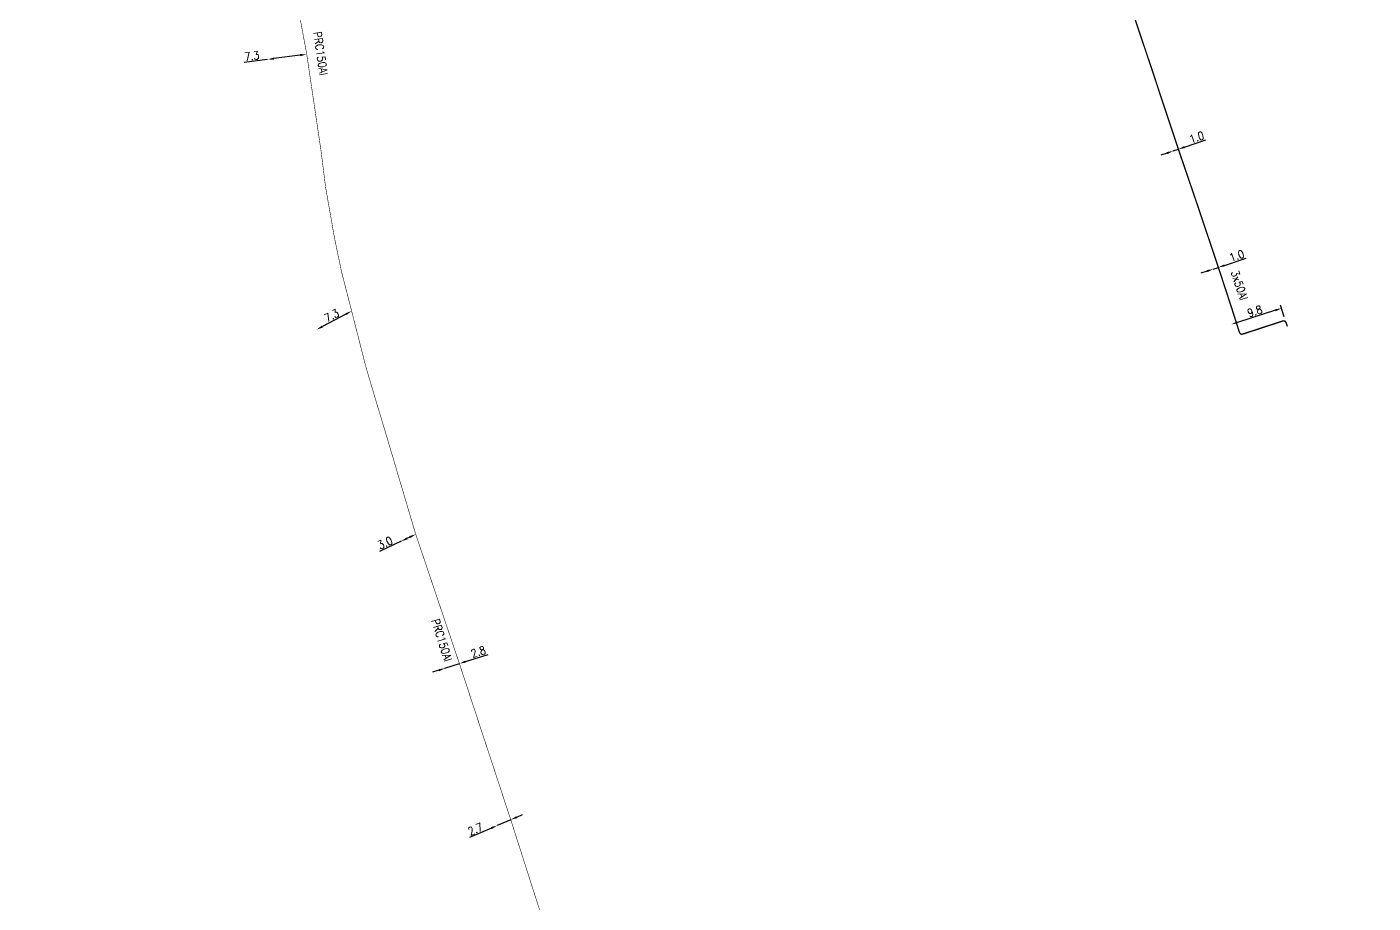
# Model space of a CAD drawing. Header units: millimetres. Extents: x 164000 to 164746, y 152000 to 152990.
# Drawn here: x 164303.8 to 164552.3, y 152328.6 to 152490.4 of the extents above; entities that cross this region are included whole.
import ezdxf
from ezdxf.enums import TextEntityAlignment as Align

# ---------------------------------------------------------------- set-up
doc = ezdxf.new("R2010")
doc.units = ezdxf.units.MM
doc.header["$PDMODE"] = 34
doc.layers.get('Defpoints').update_dxf_attribs({"linetype": 'CONTINUOUS'})
doc.layers.add('M_120', color=5, linetype='M_ST_13')
doc.styles.get("Standard").update_dxf_attribs({"font": 'romans.shx', "width": 0.85})
doc.linetypes.add('M_ST_13', pattern='A,5,-0.3,["oo",Standard,S=1.5,R=0,X=0,Y=-0.5],-3', length=8.3)
doc.dimstyles.get("Standard").update_dxf_attribs({"dimtxt": 1.5, "dimasz": 1.2, "dimexe": 0.625, "dimexo": 0.625, "dimgap": 0.25, "dimtad": 1, "dimdec": 1, "dimzin": 0, "dimdsep": 46, "dimtxsty": 'Standard', "dimcen": -0.5, "dimadec": 0, "dimazin": 0, "dimtfac": 1, "dimtdec": 1, "dimtmove": 0, "dimatfit": 3, "dimfxl": 0, "dimtolj": 1, "dimtzin": 0, "dimarcsym": 0})

# ---------------------------------------------------------------- blocks, each defined once
blk = doc.blocks.new('*D123')
at = {"layer": 'Defpoints', "color": 0, "linetype": 'Continuous', "transparency": 16777216}
for p in [(164526.14, 152435.45), (164526.14, 152435.45), (164536.12, 152436.22)]:
    blk.add_point(p, dxfattribs=at)
at = {"layer": 'M_120', "color": 0, "linetype": 'Continuous', "lineweight": -2, "transparency": 16777216}
for p, q in [((164534.28, 152438.05), (164527.28, 152435.81)), ((164535.93, 152436.82), (164535.23, 152439.01))]:
    blk.add_line(p, q, dxfattribs=at)
at = {"layer": 'M_120', "color": 0, "linetype": 'Continuous', "transparency": 16777216}
for points in [[(164534.22, 152438.24), (164534.34, 152437.86), (164535.42, 152438.41)], [(164527.22, 152436), (164527.34, 152435.62), (164526.14, 152435.45)]]:
    blk.add_solid(points, dxfattribs=at)
at = {"layer": 'M_120', "color": 0, "linetype": 'Continuous', "transparency": 16777216, "insert": (164530.48, 152437.88), "char_height": 1.5, "attachment_point": 5, "rotation": 17.7116}
blk.add_mtext('\\A1;9.8', dxfattribs=at)
blk = doc.blocks.new('*D124')
at = {"layer": 'Defpoints', "color": 0, "linetype": 'Continuous', "transparency": 16777216}
for p in [(164522.82, 152445.65), (164522.82, 152445.65), (164523.77, 152445.96)]:
    blk.add_point(p, dxfattribs=at)
at = {"layer": 'M_120', "color": 0, "linetype": 'Continuous', "lineweight": -2, "transparency": 16777216}
for p, q in [((164524.91, 152446.34), (164528.89, 152447.64)), ((164521.68, 152445.28), (164520.54, 152444.91)), ((164522.63, 152446.25), (164522.63, 152446.25)), ((164522.82, 152445.65), (164523.77, 152445.96))]:
    blk.add_line(p, q, dxfattribs=at)
at = {"layer": 'M_120', "color": 0, "linetype": 'Continuous', "transparency": 16777216}
for points in [[(164521.62, 152445.47), (164521.74, 152445.09), (164522.82, 152445.65)], [(164524.85, 152446.53), (164524.97, 152446.15), (164523.77, 152445.96)]]:
    blk.add_solid(points, dxfattribs=at)
at = {"layer": 'M_120', "color": 0, "linetype": 'Continuous', "transparency": 16777216, "insert": (164527.16, 152448.12), "char_height": 1.5, "attachment_point": 5, "rotation": 18.0899}
blk.add_mtext('\\A1;1.0', dxfattribs=at)
blk = doc.blocks.new('*D125')
at = {"layer": 'Defpoints', "color": 0, "linetype": 'Continuous', "transparency": 16777216}
for p in [(164515.44, 152467.46), (164515.44, 152467.46), (164516.38, 152467.78)]:
    blk.add_point(p, dxfattribs=at)
at = {"layer": 'M_120', "color": 0, "linetype": 'Continuous', "lineweight": -2, "transparency": 16777216}
for p, q in [((164515.44, 152467.46), (164516.38, 152467.78)), ((164517.52, 152468.17), (164521.48, 152469.52)), ((164514.3, 152467.07), (164513.16, 152466.68))]:
    blk.add_line(p, q, dxfattribs=at)
at = {"layer": 'M_120', "color": 0, "linetype": 'Continuous', "transparency": 16777216}
for points in [[(164514.24, 152467.26), (164514.36, 152466.88), (164515.44, 152467.46)], [(164517.45, 152468.36), (164517.58, 152467.98), (164516.38, 152467.78)]]:
    blk.add_solid(points, dxfattribs=at)
at = {"layer": 'M_120', "color": 0, "linetype": 'Continuous', "transparency": 16777216, "insert": (164519.75, 152469.99), "char_height": 1.5, "attachment_point": 5, "rotation": 18.8396}
blk.add_mtext('\\A1;1.0', dxfattribs=at)
blk = doc.blocks.new('*D148')
at = {"layer": 'Defpoints', "color": 0, "linetype": 'Continuous', "transparency": 16777216}
for p in [(164355.47, 152485.3), (164348.23, 152484.36), (164348.23, 152484.36)]:
    blk.add_point(p, dxfattribs=at)
at = {"layer": 'M_120', "color": 0, "linetype": 'Continuous', "lineweight": -2, "transparency": 16777216}
for p, q in [((164354.28, 152485.14), (164349.42, 152484.51)), ((164348.23, 152484.36), (164343.89, 152483.8))]:
    blk.add_line(p, q, dxfattribs=at)
at = {"layer": 'M_120', "color": 0, "linetype": 'Continuous', "transparency": 16777216}
for points in [[(164354.25, 152485.34), (164354.3, 152484.95), (164355.47, 152485.3)], [(164349.39, 152484.71), (164349.44, 152484.31), (164348.23, 152484.36)]]:
    blk.add_solid(points, dxfattribs=at)
at = {"layer": 'M_120', "color": 0, "linetype": 'Continuous', "transparency": 16777216, "insert": (164345.34, 152484.99), "char_height": 1.5, "attachment_point": 5, "rotation": 7.4036}
blk.add_mtext('\\A1;7.3', dxfattribs=at)
blk = doc.blocks.new('*D149')
at = {"layer": 'Defpoints', "color": 0, "linetype": 'Continuous', "transparency": 16777216}
for p in [(164363.76, 152437.9), (164357.3, 152434.49), (164357.3, 152434.49)]:
    blk.add_point(p, dxfattribs=at)
at = {"layer": 'M_120', "color": 0, "linetype": 'Continuous', "lineweight": -2, "transparency": 16777216}
blk.add_line((164362.7, 152437.34), (164358.37, 152435.05), dxfattribs=at)
at = {"layer": 'M_120', "color": 0, "linetype": 'Continuous', "transparency": 16777216}
for points in [[(164362.61, 152437.51), (164362.79, 152437.16), (164363.76, 152437.9)], [(164358.27, 152435.23), (164358.46, 152434.87), (164357.3, 152434.49)]]:
    blk.add_solid(points, dxfattribs=at)
at = {"layer": 'M_120', "color": 0, "linetype": 'Continuous', "transparency": 16777216, "insert": (164360.07, 152437.08), "char_height": 1.5, "attachment_point": 5, "rotation": 27.8055}
blk.add_mtext('\\A1;7.3', dxfattribs=at)
blk = doc.blocks.new('*D150')
at = {"layer": 'Defpoints', "color": 0, "linetype": 'Continuous', "transparency": 16777216}
for p in [(164372.87, 152395.41), (164372.87, 152395.41), (164375.59, 152396.69)]:
    blk.add_point(p, dxfattribs=at)
at = {"layer": 'M_120', "color": 0, "linetype": 'Continuous', "lineweight": -2, "transparency": 16777216}
for p, q in [((164372.87, 152395.41), (164368.92, 152393.55)), ((164374.5, 152396.18), (164373.96, 152395.92))]:
    blk.add_line(p, q, dxfattribs=at)
at = {"layer": 'M_120', "color": 0, "linetype": 'Continuous', "transparency": 16777216}
for points in [[(164373.87, 152396.1), (164374.04, 152395.74), (164372.87, 152395.41)], [(164374.42, 152396.36), (164374.59, 152395.99), (164375.59, 152396.69)]]:
    blk.add_solid(points, dxfattribs=at)
at = {"layer": 'M_120', "color": 0, "linetype": 'Continuous', "transparency": 16777216, "insert": (164369.93, 152395.13), "char_height": 1.5, "attachment_point": 5, "rotation": 25.1951}
blk.add_mtext('\\A1;3.0', dxfattribs=at)
blk = doc.blocks.new('*D151')
at = {"layer": 'Defpoints', "color": 0, "linetype": 'Continuous', "transparency": 16777216}
for p in [(164380.99, 152371.97), (164380.99, 152371.97), (164383.65, 152372.83)]:
    blk.add_point(p, dxfattribs=at)
at = {"layer": 'M_120', "color": 0, "linetype": 'Continuous', "lineweight": -2, "transparency": 16777216}
for p, q in [((164384.79, 152373.2), (164388.95, 152374.54)), ((164379.84, 152371.6), (164378.7, 152371.24)), ((164380.99, 152371.97), (164383.65, 152372.83))]:
    blk.add_line(p, q, dxfattribs=at)
at = {"layer": 'M_120', "color": 0, "linetype": 'Continuous', "transparency": 16777216}
for points in [[(164384.73, 152373.39), (164384.86, 152373.01), (164383.65, 152372.83)], [(164379.78, 152371.79), (164379.91, 152371.41), (164380.99, 152371.97)]]:
    blk.add_solid(points, dxfattribs=at)
at = {"layer": 'M_120', "color": 0, "linetype": 'Continuous', "transparency": 16777216, "insert": (164387.14, 152375.01), "char_height": 1.5, "attachment_point": 5, "rotation": 17.8739}
blk.add_mtext('\\A1;2.8', dxfattribs=at)
blk = doc.blocks.new('*D152')
at = {"layer": 'Defpoints', "color": 0, "linetype": 'Continuous', "transparency": 16777216}
for p in [(164393.13, 152344.01), (164390.65, 152342.94), (164390.65, 152342.94)]:
    blk.add_point(p, dxfattribs=at)
at = {"layer": 'M_120', "color": 0, "linetype": 'Continuous', "lineweight": -2, "transparency": 16777216}
for p, q in [((164393.13, 152344.01), (164390.65, 152342.94)), ((164394.23, 152344.49), (164395.33, 152344.96)), ((164389.55, 152342.46), (164385.54, 152340.73))]:
    blk.add_line(p, q, dxfattribs=at)
at = {"layer": 'M_120', "color": 0, "linetype": 'Continuous', "transparency": 16777216}
for points in [[(164394.15, 152344.67), (164394.31, 152344.3), (164393.13, 152344.01)], [(164389.47, 152342.65), (164389.63, 152342.28), (164390.65, 152342.94)]]:
    blk.add_solid(points, dxfattribs=at)
at = {"layer": 'M_120', "color": 0, "linetype": 'Continuous', "transparency": 16777216, "insert": (164386.6, 152342.28), "char_height": 1.5, "attachment_point": 5, "rotation": 23.365}
blk.add_mtext('\\A1;2.7', dxfattribs=at)

msp = doc.modelspace()

# ---------------------------------------------------------------- linework, layer by layer
at = {"layer": 'M_120', "flags": 128}
for points, const_width in [([(164360.81, 152179.81), (164352.24, 152178.51), (164351.58, 152180.63), (164349.93, 152186.61), (164349.85, 152187.81), (164349.81, 152189.23), (164349.79, 152189.97), (164349.81, 152191.08), (164349.83, 152191.32), (164349.87, 152191.61), (164349.94, 152191.96), (164350.09, 152192.47), (164350.29, 152193.01), (164350.6, 152193.69), (164350.87, 152193.97), (164351.32, 152195.05), (164351.91, 152196.1), (164352.6, 152197.08), (164353.15, 152198.05, 0.246779), (164353.25, 152198.5), (164349.53, 152212.67, -0.479035), (164349.99, 152213.31), (164350.13, 152213.31), (164350.57, 152213.39), (164351.07, 152213.49), (164351.84, 152213.68), (164352.82, 152213.99), (164369.67, 152219.7), (164404.56, 152231.03), (164410.34, 152232.84), (164411.73, 152233.43), (164413.59, 152234.34), (164414.65, 152235.04), (164415.25, 152235.58), (164416.01, 152236.37), (164416.69, 152237.35), (164417.22, 152238.05), (164417.69, 152238.66), (164418.5, 152239.94), (164419.03, 152241.42), (164419.37, 152242.8), (164419.48, 152244.78), (164419.16, 152247.94), (164418.92, 152250.07), (164418.27, 152254.4), (164417.15, 152261.19), (164415.78, 152267.98), (164414.28, 152274.61), (164411.65, 152285.07), (164409.85, 152291.4), (164406.3, 152302.58), (164402.77, 152313.87), (164393.13, 152344.01), (164383.65, 152372.83), (164375.59, 152396.69), (164370.02, 152415.46), (164368.29, 152421.2), (164366.44, 152427.4), (164363.76, 152437.9), (164361.91, 152445.09), (164360.59, 152451.4), (164358.94, 152460.83), (164358.11, 152467.45), (164355.47, 152485.3), (164352.5, 152501.41), (164350.02, 152512.73), (164346.95, 152522.96, -0.034694), (164346.93, 152523.03), (164345.62, 152531.56), (164340.91, 152545.84), (164331.17, 152566.98), (164331.16, 152567, -0.404298), (164331.39, 152567.65), (164333.22, 152568.57, 0.36894), (164333.47, 152569.17), (164332.53, 152572.11), (164330.76, 152579.29, -0.004327), (164330.76, 152579.3), (164326.12, 152599.55, 0.000156), (164326.12, 152599.55), (164325.96, 152600.25), (164324.88, 152613.18), (164323.95, 152619.07), (164323.64, 152621.04), (164323.34, 152622.83), (164322.95, 152624.98), (164318.38, 152647.44), (164317.29, 152653.12), (164315.88, 152659.86), (164315.1, 152662.63), (164314.8, 152663.7, 0.198681), (164314.56, 152664), (164312.02, 152665.43, -0.233764), (164311.77, 152665.79), (164311.48, 152667.81, 0.202391), (164311.28, 152668.14), (164308.78, 152669.96), (164302.92, 152674.21, 0.060177), (164302.82, 152674.27), (164301.85, 152674.67), (164300.52, 152675.15), (164299.29, 152675.55), (164297.97, 152675.88), (164296.75, 152676.08), (164295.87, 152676.18), (164294.74, 152676.22), (164293.31, 152676.21), (164291.05, 152676.07), (164276.88, 152674.38), (164269.3, 152672.96), (164267.98, 152672.71), (164259.79, 152671.72), (164257.17, 152671.21), (164240.78, 152669.78), (164235.57, 152674.23), (164214.21, 152694.47), (164213.76, 152695.29), (164210.94, 152698.46), (164208.35, 152701.15), (164206.13, 152703.49), (164204.83, 152704.7), (164203.07, 152706.35), (164201.97, 152707.29), (164199.81, 152708.82), (164197.42, 152710.3), (164191.96, 152713.69), (164185.8, 152717.68, 0.035594), (164185.74, 152717.71, 0.155325), (164180.21, 152718.31, 0.066455), (164177.43, 152717.47, 0.015544), (164176.81, 152717.17, 0.067716), (164175.5, 152716.3), (164173, 152714.03), (164168.95, 152710.48), (164166.79, 152708.7), (164164.03, 152706.47), (164155.48, 152700.02), (164150, 152696.15), (164149.23, 152695.67, 0.430116), (164149.08, 152694.96), (164150.4, 152693.08)], 0.1), ([(164552.2, 152624.61), (164548.37, 152626.39, 0.410569), (164547.71, 152626.15), (164547.39, 152625.48), (164542.83, 152615.45), (164537.49, 152603.55), (164529.42, 152586.47), (164525.46, 152577.91), (164523.14, 152572.76), (164521.36, 152568.6), (164520.69, 152566.23), (164520.32, 152564.13), (164520.33, 152563.65), (164520.49, 152562.87), (164520.75, 152562.35), (164521.27, 152561.63), (164521.79, 152561.1), (164522.44, 152560.56), (164523.82, 152559.6), (164524.1, 152559.42), (164524.76, 152559.05), (164525.74, 152558.59), (164527.31, 152558.11), (164528.46, 152557.97), (164529.26, 152557.94, -0.316302), (164529.72, 152557.6), (164533.4, 152546.34, -0.420665), (164533.07, 152545.71), (164531.41, 152545.21), (164525.99, 152543.56), (164523.22, 152542.68), (164519.96, 152541.56), (164516, 152540.15), (164513.36, 152539.23), (164511.07, 152538.46), (164509.29, 152537.65), (164508.2, 152537.07), (164506.56, 152535.95), (164505.27, 152534.71), (164504.51, 152533.44), (164503.57, 152531.47), (164502.83, 152529.43), (164502.1, 152526.67), (164501.68, 152524.63), (164501.36, 152522.47), (164501.2, 152520.95), (164501.06, 152518.29), (164501.06, 152517.34), (164501.12, 152515.72), (164501.26, 152514.04), (164501.55, 152512.39), (164501.84, 152511), (164502.33, 152509.11), (164502.87, 152507.5), (164503.86, 152504.79), (164504.22, 152503.85), (164506.6, 152497.12), (164511.48, 152482.54), (164516.38, 152467.78), (164519.44, 152458.83), (164523.77, 152445.96), (164523.77, 152445.96), (164526.26, 152438.33), (164527.53, 152434.36), (164527.65, 152433.98, 0.414214), (164528.28, 152433.66), (164535.64, 152436.07, -0.416129), (164536.28, 152435.74), (164536.5, 152435.05)], 0.25)]:
    msp.add_lwpolyline(points, format="xyb", dxfattribs=dict(at, const_width=const_width))

# ---------------------------------------------------------------- texts
at = {"layer": 'M_120', "linetype": 'Continuous', "width": 0.85}
for rotation, p in [(278.4238, (164358.02, 152485.45)), (287.5194, (164380.4, 152377.15))]:
    msp.add_text('PRC150Al', height=1.5, rotation=rotation, dxfattribs=at).set_placement(p, align=Align.MIDDLE)
msp.add_text('3x50Al', height=1.5, rotation=288.5384, dxfattribs=at).set_placement((164526.03, 152445.09))

# ---------------------------------------------------------------- dimensions: what is measured, and where the dimension line sits
at = {"layer": 'M_120', "linetype": 'Continuous'}
for base, p1, p2, angle, picture, middle in [((164348.23, 152484.36), (164355.47, 152485.3), (164348.23, 152484.36), 7.4036, '*D148', (164345.47, 152484)), ((164515.44, 152467.46), (164516.38, 152467.78), (164515.44, 152467.46), 18.8396, '*D125', (164520.07, 152469.04)), ((164522.82, 152445.65), (164523.77, 152445.96), (164522.82, 152445.65), 18.0899, '*D124', (164527.47, 152447.17)), ((164357.3, 152434.49), (164363.76, 152437.9), (164357.3, 152434.49), 27.8055, '*D149', (164360.53, 152436.19)), ((164526.1353, 152435.4469), (164536.1227, 152436.2227), (164526.1353, 152435.4469), 17.7116, '*D123', (164530.7793, 152436.93)), ((164372.87, 152395.41), (164375.59, 152396.69), (164372.87, 152395.41), 25.1951, '*D150', (164370.35, 152394.22)), ((164380.99, 152371.97), (164383.65, 152372.83), (164380.99, 152371.97), 17.8739, '*D151', (164387.45, 152374.06)), ((164390.65, 152342.94), (164393.13, 152344.01), (164390.65, 152342.94), 23.365, '*D152', (164386.99, 152341.36))]:
    dim = msp.add_linear_dim(base=base, p1=p1, p2=p2, angle=angle, dimstyle='Standard', dxfattribs=at)
    dim.commit()
    dim.dimension.update_dxf_attribs({"geometry": picture, "text_midpoint": middle, "dimtype": 160})

doc.saveas('drawing.dxf')
